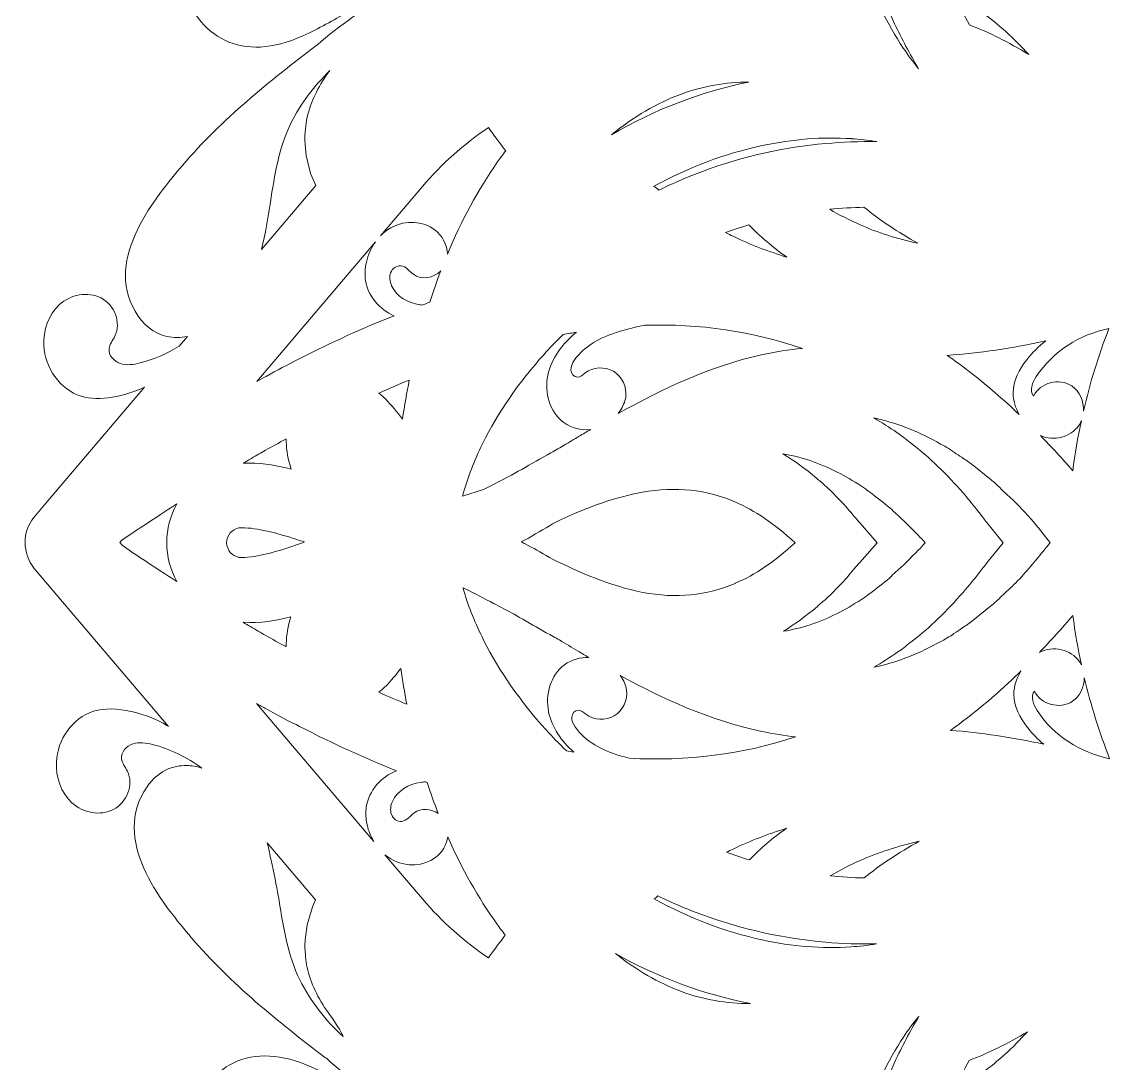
# Model space of a CAD drawing. Header units: millimetres. Extents: x -197 to 1097, y -667 to 136.
# Drawn here: x 610.6 to 741, y -111 to 12.4 of the extents above; entities that cross this region are included whole.
import ezdxf

# ---------------------------------------------------------------- set-up
doc = ezdxf.new("R2010")
doc.units = ezdxf.units.MM
doc.header["$MEASUREMENT"] = 0
doc.layers.add('Layer 4', color=7, linetype='Continuous')

msp = doc.modelspace()

# ---------------------------------------------------------------- linework, layer by layer
at = {"layer": 'Layer 4', "lineweight": 0}
for points, knots in [([(995.85, -46.25), (995.85, -46.25), (980.12, -27.73), (980.12, -27.73), (982.43, -29.11), (986.17, -30.16), (988.72, -29.37), (991.25, -28.59), (993, -26), (993.12, -23.36), (993.21, -21.59), (992.6, -19.74), (991.29, -18.55), (989.98, -17.35), (987.93, -16.94), (986.35, -17.75), (984.78, -18.57), (983.94, -20.68), (984.72, -22.27), (984.96, -22.76), (985.34, -23.21), (985.4, -23.75), (985.49, -24.54), (984.85, -25.27), (984.09, -25.51), (983.34, -25.76), (982.52, -25.63), (981.75, -25.44), (980.04, -25.02), (978.42, -24.29), (976.93, -23.35), (978.96, -23.37), (980.74, -22.3), (981.96, -20.24), (985.67, -13.98), (979.37, -6.57), (976.35, -3.01), (971.65, 2.53), (965.98, 7.02), (960.58, 11.16), (960.51, 11.21), (960.43, 11.26), (960.35, 11.3), (958.66, 12.84), (951.97, 17.33), (952, 17.4), (952.24, 17.31), (952.46, 17.23), (952.67, 17.15), (954.53, 16.4), (956.32, 15.41), (958.04, 14.45), (958.91, 13.97), (959.8, 13.47), (960.69, 13.01), (964.46, 11.06), (967.62, 10.55), (970.35, 11.44), (972.97, 12.3), (975.08, 14.51), (975.73, 17.09), (976.47, 19.97), (975.39, 22.89), (973, 24.52), (970.2, 26.43), (966.8, 26.13), (963.85, 25.58), (961.53, 25.15), (959.22, 24.55), (956.98, 23.98), (956.17, 23.77), (955.35, 23.56), (954.52, 23.36), (956.13, 27.41), (957.63, 31.71), (958.97, 36.15), (959.35, 37.42), (959.18, 38.81), (958.51, 39.97), (957.84, 41.14), (956.71, 41.98), (955.43, 42.28), (950.12, 43.53), (944.88, 44.49), (939.83, 45.15), (940.86, 46.26), (941.93, 47.36), (942.98, 48.43), (944.59, 50.07), (946.26, 51.78), (947.79, 53.57), (949.74, 55.85), (951.71, 58.65), (951.45, 62.03), (951.23, 64.92), (949.24, 67.3), (946.38, 68.11), (943.82, 68.83), (940.85, 68.11), (938.8, 66.27), (936.66, 64.35), (935.52, 61.36), (935.33, 57.12), (935.28, 56.12), (935.26, 55.1), (935.25, 54.11), (935.22, 52.13), (935.18, 50.09), (934.9, 48.11), (934.81, 47.5), (934.69, 46.9), (934.53, 46.28), (934.62, 49.42), (934.56, 53.61), (933.68, 57.68), (933.68, 57.77), (933.67, 57.86), (933.66, 57.95), (932.79, 64.69), (931.73, 71.85), (929.28, 78.69), (927.72, 83.07), (924.47, 92.16), (917.26, 92.16), (917.22, 92.16), (917.19, 92.16), (917.16, 92.16), (914.69, 92.13), (912.85, 91.08), (911.87, 89.21), (911.87, 89.21), (911.39, 90.54), (911.39, 90.54), (911.36, 92.17), (911.55, 93.8), (912.01, 95.36), (912.22, 96.12), (912.52, 96.9), (913.11, 97.43), (913.7, 97.95), (914.66, 98.15), (915.29, 97.68), (915.73, 97.36), (915.93, 96.8), (916.24, 96.35), (917.22, 94.87), (919.47, 94.55), (920.97, 95.51), (922.46, 96.46), (923.12, 98.45), (922.74, 100.18), (922.37, 101.91), (921.07, 103.36), (919.49, 104.17), (917.14, 105.38), (914.03, 105.16), (912.09, 103.37), (910.45, 101.85), (909.51, 98.97), (909.27, 96.49), (909.27, 96.49), (903.13, 113.69), (903.13, 113.69), (903.13, 113.69), (902.51, 115.43), (902.51, 115.43), (901.68, 117.54), (899.51, 118.78), (897.22, 118.44), (897.22, 118.44), (873.25, 114.07), (873.25, 114.07), (875.61, 115.36), (878.45, 118.11), (879.05, 120.74), (879.63, 123.32), (878.27, 126.12), (876.04, 127.55), (874.55, 128.51), (872.65, 128.91), (870.96, 128.38), (869.27, 127.84), (867.88, 126.27), (867.8, 124.5), (867.72, 122.73), (869.12, 120.94), (870.89, 120.82), (871.44, 120.79), (872.02, 120.89), (872.52, 120.67), (873.25, 120.36), (873.55, 119.43), (873.39, 118.66), (873.23, 117.88), (872.7, 117.24), (872.15, 116.67), (870.71, 115.17), (868.98, 114), (867.09, 113.12), (867.55, 113.7), (867.9, 114.34), (868.1, 115.01), (868.54, 116.49), (868.3, 118.07), (867.38, 119.69), (863.81, 126.04), (854.25, 124.3), (849.65, 123.46), (842.51, 122.15), (835.78, 119.49), (829.5, 116.88), (829.42, 116.84), (829.34, 116.8), (829.27, 116.76), (826.4, 115.84), (823.47, 114.47), (820.09, 112.48), (820.04, 112.55), (819.99, 112.62), (819.94, 112.69), (820.09, 112.81), (820.22, 112.92), (820.36, 113.03), (821.93, 114.27), (823.69, 115.32), (825.38, 116.33), (826.23, 116.84), (827.1, 117.36), (827.95, 117.91), (831.52, 120.2), (833.55, 122.67), (834.14, 125.49), (834.7, 128.18), (833.84, 131.12), (831.94, 132.97), (829.81, 135.05), (826.75, 135.58), (824.14, 134.32), (821.08, 132.86), (819.64, 129.76), (818.64, 126.92), (817.86, 124.7), (817.21, 122.4), (816.59, 120.18), (816.39, 119.44), (816.18, 118.68), (815.96, 117.92), (813.36, 121.19), (810.5, 124.47), (807.46, 127.71), (806.56, 128.67), (805.27, 129.23), (803.92, 129.23), (802.58, 129.23), (801.29, 128.67), (800.39, 127.71), (796.54, 123.61), (793.01, 119.45), (789.87, 115.33), (789.34, 116.97), (788.88, 118.64), (788.42, 120.27), (787.8, 122.49), (787.16, 124.79), (786.38, 127.01), (785.37, 129.85), (783.94, 132.95), (780.88, 134.41), (778.27, 135.67), (775.21, 135.14), (773.08, 133.06), (771.18, 131.21), (770.31, 128.27), (770.88, 125.57), (771.47, 122.76), (773.49, 120.28), (777.07, 118), (777.92, 117.45), (778.79, 116.93), (779.64, 116.42), (781.33, 115.4), (783.09, 114.35), (784.66, 113.12), (785.13, 112.75), (785.59, 112.34), (786.05, 111.9), (782.17, 114.28), (778.94, 115.83), (775.75, 116.85), (775.68, 116.89), (775.6, 116.93), (775.52, 116.97), (769.24, 119.58), (762.51, 122.24), (755.37, 123.55), (750.77, 124.39), (741.21, 126.13), (737.64, 119.78), (736.36, 117.52), (736.4, 115.32), (737.69, 113.5), (737.69, 113.5), (736.57, 113.71), (736.57, 113.71), (735.13, 114.5), (733.81, 115.48), (732.66, 116.67), (732.11, 117.24), (731.59, 117.88), (731.43, 118.66), (731.27, 119.43), (731.57, 120.36), (732.3, 120.67), (732.8, 120.89), (733.38, 120.79), (733.92, 120.82), (735.69, 120.94), (737.1, 122.73), (737.02, 124.5), (736.94, 126.27), (735.55, 127.84), (733.86, 128.38), (732.17, 128.91), (730.27, 128.51), (728.78, 127.55), (726.55, 126.12), (725.19, 123.32), (725.77, 120.74), (726.27, 118.55), (728.31, 116.29), (730.34, 114.84), (730.34, 114.84), (712.39, 118.12), (712.39, 118.12), (712.39, 118.12), (710.58, 118.45), (710.58, 118.45), (708.33, 118.79), (706.17, 117.53), (705.33, 115.38), (705.33, 115.38), (697.08, 92.29), (697.08, 92.29), (697.08, 92.35), (697.09, 92.4), (697.09, 92.45), (697.15, 95.15), (696.19, 98.98), (694.21, 100.81), (692.27, 102.61), (689.15, 102.83), (686.8, 101.62), (685.23, 100.8), (683.93, 99.36), (683.55, 97.62), (683.17, 95.89), (683.84, 93.91), (685.33, 92.95), (686.82, 91.99), (689.07, 92.32), (690.06, 93.79), (690.36, 94.25), (690.56, 94.8), (691, 95.13), (691.64, 95.6), (692.59, 95.4), (693.18, 94.87), (693.77, 94.34), (694.07, 93.57), (694.29, 92.81), (694.93, 90.59), (695.04, 88.25), (694.75, 85.95), (694.55, 86.79), (694.22, 87.55), (693.76, 88.19), (692.71, 89.64), (691.03, 90.42), (688.9, 90.44), (688.87, 90.44), (688.84, 90.44), (688.81, 90.44), (681.59, 90.44), (678.34, 81.35), (676.78, 76.97), (674.34, 70.13), (673.28, 62.97), (672.4, 56.22), (672.39, 56.13), (672.39, 56.05), (672.39, 55.96), (671.73, 52.93), (671.45, 49.61), (671.51, 45.56), (671.51, 45.56), (671.31, 45.54), (671.31, 45.54), (671.25, 45.84), (671.2, 46.12), (671.16, 46.39), (670.88, 48.36), (670.85, 50.41), (670.82, 52.39), (670.8, 53.37), (670.78, 54.39), (670.74, 55.4), (670.54, 59.64), (669.41, 62.63), (667.27, 64.55), (665.22, 66.38), (662.24, 67.11), (659.68, 66.39), (656.82, 65.58), (654.83, 63.19), (654.61, 60.31), (654.35, 56.92), (656.32, 54.13), (658.27, 51.84), (659.81, 50.05), (661.47, 48.35), (663.08, 46.71), (663.72, 46.06), (664.37, 45.39), (665.02, 44.72), (660.89, 44.09), (656.65, 43.28), (652.42, 42.28), (651.13, 41.98), (650.01, 41.14), (649.34, 39.98), (648.67, 38.81), (648.5, 37.42), (648.88, 36.15), (650.48, 30.85), (652.29, 25.78), (654.26, 21.06), (652.47, 21.44), (650.67, 21.9), (648.92, 22.35), (646.69, 22.92), (644.38, 23.51), (642.06, 23.95), (639.11, 24.5), (635.71, 24.8), (632.91, 22.89), (630.52, 21.25), (629.44, 18.33), (630.18, 15.45), (630.83, 12.88), (632.94, 10.66), (635.56, 9.81), (638.29, 8.91), (641.45, 9.43), (645.22, 11.37), (646.11, 11.84), (647, 12.33), (647.86, 12.81), (649.59, 13.77), (651.38, 14.77), (653.24, 15.51), (653.8, 15.74), (654.38, 15.93), (654.99, 16.1), (650.99, 13.93), (648.03, 11.91), (645.56, 9.66), (645.48, 9.62), (645.41, 9.57), (645.34, 9.52), (639.93, 5.39), (634.26, 0.89), (629.56, -4.64), (626.54, -8.2), (620.24, -15.61), (623.96, -21.88), (624.92, -23.51), (626.19, -24.51), (627.72, -24.86), (628.49, -25.03), (629.32, -25.03), (630.18, -24.85), (630.18, -24.85), (629.19, -26.01), (629.19, -26.01), (627.75, -26.9), (626.19, -27.59), (624.54, -28), (623.78, -28.19), (622.95, -28.31), (622.2, -28.07), (621.45, -27.82), (620.8, -27.09), (620.89, -26.31), (620.95, -25.76), (621.33, -25.32), (621.57, -24.83), (622.36, -23.23), (621.52, -21.12), (619.94, -20.31), (618.36, -19.49), (616.31, -19.91), (615, -21.1), (613.69, -22.3), (613.09, -24.15), (613.17, -25.92), (613.3, -28.56), (615.04, -31.15), (617.57, -31.93), (619.74, -32.6), (622.78, -31.93), (625.06, -30.87), (625.06, -30.87), (613.19, -44.85), (613.19, -44.85), (613.19, -44.85), (612, -46.25), (612, -46.25), (610.58, -48.03), (610.59, -50.53), (612.03, -52.33), (612.03, -52.33), (627.91, -71.03), (627.91, -71.03), (627.85, -70.99), (627.79, -70.95), (627.72, -70.91), (625.42, -69.51), (621.62, -68.43), (619.05, -69.23), (616.52, -70.01), (614.77, -72.6), (614.65, -75.24), (614.56, -77.01), (615.17, -78.86), (616.48, -80.05), (617.79, -81.25), (619.84, -81.66), (621.41, -80.85), (622.99, -80.03), (623.83, -77.92), (623.05, -76.33), (622.81, -75.84), (622.43, -75.39), (622.37, -74.85), (622.28, -74.06), (622.92, -73.33), (623.68, -73.09), (624.43, -72.84), (625.25, -72.97), (626.02, -73.16), (628.13, -73.68), (630.1, -74.67), (631.86, -75.95), (631.26, -75.76), (630.65, -75.65), (630.04, -75.65), (628.59, -75.62), (626.54, -76.15), (625, -78.75), (621.29, -85.02), (627.58, -92.43), (630.61, -95.99), (635.31, -101.53), (640.98, -106.02), (646.38, -110.15), (646.45, -110.21), (646.52, -110.25), (646.6, -110.3), (648.98, -112.45), (651.86, -114.44), (655.6, -116.5), (655.59, -116.53), (655.57, -116.56), (655.56, -116.59), (655.12, -116.46), (654.69, -116.31), (654.28, -116.14), (652.43, -115.4), (650.64, -114.41), (648.91, -113.45), (648.05, -112.97), (647.16, -112.47), (646.26, -112.01), (642.5, -110.06), (639.34, -109.55), (636.61, -110.44), (633.99, -111.3), (631.88, -113.51), (631.22, -116.09), (630.49, -118.97), (631.56, -121.88), (633.95, -123.52), (636.75, -125.43), (640.15, -125.13), (643.11, -124.58), (645.43, -124.15), (647.74, -123.55), (649.97, -122.98), (651.04, -122.71), (652.13, -122.42), (653.22, -122.16), (651.65, -126.14), (650.2, -130.35), (648.88, -134.7), (648.5, -135.97), (648.67, -137.36), (649.34, -138.52), (650.01, -139.69), (651.13, -140.53), (652.42, -140.83), (657.58, -142.04), (662.67, -142.98), (667.59, -143.64), (666.42, -144.93), (665.18, -146.2), (663.98, -147.43), (662.37, -149.07), (660.7, -150.77), (659.17, -152.56), (657.21, -154.85), (655.25, -157.64), (655.51, -161.03), (655.73, -163.91), (657.72, -166.3), (660.58, -167.11), (663.13, -167.83), (666.11, -167.1), (668.16, -165.27), (670.3, -163.35), (671.43, -160.36), (671.63, -156.12), (671.68, -155.11), (671.69, -154.09), (671.71, -153.11), (671.74, -151.13), (671.77, -149.08), (672.06, -147.11), (672.14, -146.51), (672.26, -145.91), (672.42, -145.29), (672.3, -149.84), (672.57, -153.41), (673.28, -156.68), (673.28, -156.77), (673.28, -156.86), (673.29, -156.94), (674.17, -163.69), (675.23, -170.85), (677.67, -177.69), (679.24, -182.07), (682.48, -191.16), (689.7, -191.16), (689.73, -191.16), (689.76, -191.16), (689.8, -191.16), (691.81, -191.14), (693.43, -190.43), (694.48, -189.13), (695.01, -188.47), (695.4, -187.67), (695.62, -186.77), (695.62, -186.77), (696.37, -188.84), (696.37, -188.84), (696.42, -190.57), (696.24, -192.3), (695.76, -193.96), (695.55, -194.72), (695.25, -195.5), (694.66, -196.03), (694.07, -196.55), (693.11, -196.75), (692.48, -196.28), (692.04, -195.96), (691.84, -195.4), (691.53, -194.95), (690.55, -193.47), (688.3, -193.15), (686.8, -194.11), (685.31, -195.06), (684.65, -197.04), (685.02, -198.78), (685.4, -200.51), (686.7, -201.96), (688.28, -202.77), (690.63, -203.98), (693.74, -203.76), (695.68, -201.97), (697.37, -200.41), (698.31, -197.4), (698.52, -194.87), (698.52, -194.87), (704.72, -212.24), (704.72, -212.24), (704.72, -212.24), (705.34, -213.98), (705.34, -213.98), (706.18, -216.1), (708.34, -217.34), (710.63, -216.99), (710.63, -216.99), (734.63, -212.61), (734.63, -212.61), (734.59, -212.63), (734.56, -212.65), (734.52, -212.66), (732.16, -213.96), (729.32, -216.71), (728.72, -219.34), (728.14, -221.92), (729.5, -224.72), (731.73, -226.15), (733.22, -227.11), (735.12, -227.51), (736.81, -226.97), (738.5, -226.44), (739.89, -224.87), (739.97, -223.1), (740.05, -221.33), (738.65, -219.54), (736.88, -219.42), (736.33, -219.39), (735.75, -219.49), (735.25, -219.27), (734.52, -218.96), (734.22, -218.03), (734.38, -217.26), (734.54, -216.48), (735.07, -215.84), (735.61, -215.27), (736.84, -213.99), (738.28, -212.95), (739.85, -212.13), (739.46, -212.63), (739.15, -213.17), (738.95, -213.74), (738.39, -215.3), (738.6, -216.96), (739.58, -218.69), (743.15, -225.04), (752.71, -223.29), (757.31, -222.46), (764.45, -221.15), (771.18, -218.49), (777.46, -215.88), (777.54, -215.84), (777.62, -215.8), (777.69, -215.76), (780.79, -214.76), (783.99, -213.23), (787.71, -210.97), (787.73, -210.99), (787.74, -211.01), (787.75, -211.03), (787.37, -211.39), (786.99, -211.72), (786.6, -212.03), (785.03, -213.26), (783.27, -214.31), (781.57, -215.33), (780.73, -215.84), (779.85, -216.36), (779, -216.9), (775.43, -219.19), (773.41, -221.67), (772.82, -224.48), (772.25, -227.18), (773.11, -230.12), (775.02, -231.97), (777.15, -234.04), (780.21, -234.57), (782.82, -233.32), (785.87, -231.85), (787.31, -228.76), (788.31, -225.92), (789.1, -223.7), (789.74, -221.4), (790.36, -219.18), (790.67, -218.06), (791, -216.91), (791.33, -215.77), (794.09, -219.27), (797.13, -222.79), (800.38, -226.26), (801.29, -227.22), (802.58, -227.77), (803.92, -227.77), (805.27, -227.77), (806.56, -227.22), (807.46, -226.26), (811.01, -222.48), (814.29, -218.64), (817.25, -214.83), (817.71, -216.31), (818.13, -217.81), (818.53, -219.27), (819.15, -221.49), (819.8, -223.79), (820.58, -226.01), (821.58, -228.84), (823.02, -231.94), (826.08, -233.41), (827.02, -233.86), (828.02, -234.08), (829.01, -234.08), (830.77, -234.08), (832.52, -233.39), (833.88, -232.06), (835.78, -230.21), (836.64, -227.27), (836.08, -224.57), (835.49, -221.76), (833.46, -219.28), (829.89, -216.99), (829.04, -216.45), (828.17, -215.93), (827.32, -215.42), (825.62, -214.4), (823.87, -213.35), (822.3, -212.12), (821.81, -211.74), (821.35, -211.33), (820.89, -210.88), (823.57, -212.53), (827.24, -214.57), (831.2, -215.84), (831.28, -215.89), (831.36, -215.93), (831.44, -215.96), (837.72, -218.58), (844.44, -221.24), (851.59, -222.54), (856.18, -223.38), (865.75, -225.13), (869.32, -218.78), (870.27, -217.09), (870.49, -215.46), (869.98, -213.93), (869.73, -213.16), (869.28, -212.43), (868.67, -211.78), (868.67, -211.78), (871.01, -212.21), (871.01, -212.21), (872.52, -213.02), (873.91, -214.03), (875.11, -215.27), (875.65, -215.84), (876.18, -216.48), (876.34, -217.26), (876.5, -218.03), (876.2, -218.96), (875.47, -219.27), (874.97, -219.49), (874.39, -219.39), (873.85, -219.42), (872.07, -219.54), (870.67, -221.33), (870.75, -223.1), (870.83, -224.87), (872.22, -226.44), (873.91, -226.97), (875.6, -227.51), (877.5, -227.11), (878.99, -226.15), (881.22, -224.72), (882.58, -221.92), (882, -219.34), (881.49, -217.11), (879.37, -214.8), (877.3, -213.35), (877.3, -213.35), (895.46, -216.67), (895.46, -216.67), (895.46, -216.67), (897.27, -217), (897.27, -217), (899.52, -217.33), (901.68, -216.08), (902.52, -213.93), (902.52, -213.93), (910.68, -191.08), (910.68, -191.08), (910.63, -193.78), (911.59, -197.59), (913.56, -199.41), (915.5, -201.21), (918.61, -201.43), (920.97, -200.22), (922.54, -199.4), (923.84, -197.96), (924.22, -196.22), (924.6, -194.49), (923.93, -192.51), (922.44, -191.55), (920.95, -190.59), (918.7, -190.92), (917.71, -192.39), (917.41, -192.85), (917.21, -193.4), (916.77, -193.73), (916.13, -194.2), (915.18, -194), (914.59, -193.47), (914, -192.94), (913.7, -192.17), (913.48, -191.41), (913.04, -189.87), (912.85, -188.28), (912.87, -186.68), (913.87, -188.42), (915.66, -189.41), (918.05, -189.44), (918.08, -189.44), (918.12, -189.44), (918.15, -189.44), (925.36, -189.44), (928.61, -180.34), (930.18, -175.96), (932.62, -169.12), (933.68, -161.97), (934.55, -155.22), (934.57, -155.13), (934.57, -155.05), (934.57, -154.96), (935.24, -151.85), (935.52, -148.41), (935.44, -144.2), (935.48, -144.19), (935.53, -144.19), (935.57, -144.18), (935.66, -144.6), (935.74, -144.99), (935.79, -145.38), (936.08, -147.36), (936.11, -149.4), (936.14, -151.38), (936.16, -152.37), (936.17, -153.39), (936.22, -154.4), (936.42, -158.63), (937.55, -161.63), (939.69, -163.54), (941.74, -165.38), (944.72, -166.1), (947.27, -165.38), (950.13, -164.58), (952.12, -162.19), (952.34, -159.3), (952.6, -155.92), (950.64, -153.13), (948.68, -150.84), (947.15, -149.05), (945.48, -147.35), (943.87, -145.7), (943.15, -144.96), (942.41, -144.21), (941.68, -143.44), (946.14, -142.8), (950.76, -141.93), (955.43, -140.83), (956.72, -140.53), (957.84, -139.69), (958.51, -138.52), (959.18, -137.36), (959.35, -135.97), (958.97, -134.7), (957.45, -129.67), (955.74, -124.84), (953.88, -120.32), (955.28, -120.64), (956.67, -121), (958.03, -121.35), (960.27, -121.92), (962.57, -122.51), (964.89, -122.94), (967.85, -123.49), (971.25, -123.8), (974.05, -121.88), (976.44, -120.25), (977.51, -117.33), (976.78, -114.45), (976.13, -111.88), (974.01, -109.66), (971.39, -108.8), (968.67, -107.91), (965.51, -108.42), (961.74, -110.37), (960.84, -110.84), (959.95, -111.33), (959.09, -111.81), (957.36, -112.77), (955.57, -113.77), (953.72, -114.51), (953.16, -114.73), (952.57, -114.93), (951.95, -115.1), (955.92, -112.95), (958.95, -110.89), (961.4, -108.66), (961.48, -108.62), (961.55, -108.57), (961.62, -108.52), (967.02, -104.39), (972.69, -99.89), (977.39, -94.36), (980.42, -90.8), (986.71, -83.39), (983, -77.12), (981.66, -74.86), (979.66, -73.8), (977.37, -74.05), (977.37, -74.05), (978.66, -72.54), (978.66, -72.54), (980.08, -71.67), (981.61, -71), (983.23, -70.6), (983.99, -70.41), (984.82, -70.29), (985.57, -70.53), (986.32, -70.78), (986.97, -71.51), (986.88, -72.29), (986.82, -72.84), (986.44, -73.28), (986.2, -73.77), (985.41, -75.37), (986.25, -77.48), (987.83, -78.29), (989.41, -79.11), (991.46, -78.69), (992.77, -77.5), (994.08, -76.3), (994.68, -74.45), (994.6, -72.68), (994.47, -70.04), (992.72, -67.45), (990.2, -66.67), (988.05, -66.01), (985.04, -66.65), (982.77, -67.7), (982.77, -67.7), (994.66, -53.7), (994.66, -53.7), (994.66, -53.7), (995.85, -52.3), (995.85, -52.3), (997.27, -50.52), (997.27, -48.03), (995.85, -46.25)], [0, 0, 0, 0, 1, 1, 1, 2, 2, 2, 3, 3, 3, 4, 4, 4, 5, 5, 5, 6, 6, 6, 7, 7, 7, 8, 8, 8, 9, 9, 9, 10, 10, 10, 11, 11, 11, 12, 12, 12, 13, 13, 13, 14, 14, 14, 15, 15, 15, 16, 16, 16, 17, 17, 17, 18, 18, 18, 19, 19, 19, 20, 20, 20, 21, 21, 21, 22, 22, 22, 23, 23, 23, 24, 24, 24, 25, 25, 25, 26, 26, 26, 27, 27, 27, 28, 28, 28, 29, 29, 29, 30, 30, 30, 31, 31, 31, 32, 32, 32, 33, 33, 33, 34, 34, 34, 35, 35, 35, 36, 36, 36, 37, 37, 37, 38, 38, 38, 39, 39, 39, 40, 40, 40, 41, 41, 41, 42, 42, 42, 43, 43, 43, 44, 44, 44, 45, 45, 45, 46, 46, 46, 47, 47, 47, 48, 48, 48, 49, 49, 49, 50, 50, 50, 51, 51, 51, 52, 52, 52, 53, 53, 53, 54, 54, 54, 55, 55, 55, 56, 56, 56, 57, 57, 57, 58, 58, 58, 59, 59, 59, 60, 60, 60, 61, 61, 61, 62, 62, 62, 63, 63, 63, 64, 64, 64, 65, 65, 65, 66, 66, 66, 67, 67, 67, 68, 68, 68, 69, 69, 69, 70, 70, 70, 71, 71, 71, 72, 72, 72, 73, 73, 73, 74, 74, 74, 75, 75, 75, 76, 76, 76, 77, 77, 77, 78, 78, 78, 79, 79, 79, 80, 80, 80, 81, 81, 81, 82, 82, 82, 83, 83, 83, 84, 84, 84, 85, 85, 85, 86, 86, 86, 87, 87, 87, 88, 88, 88, 89, 89, 89, 90, 90, 90, 91, 91, 91, 92, 92, 92, 93, 93, 93, 94, 94, 94, 95, 95, 95, 96, 96, 96, 97, 97, 97, 98, 98, 98, 99, 99, 99, 100, 100, 100, 101, 101, 101, 102, 102, 102, 103, 103, 103, 104, 104, 104, 105, 105, 105, 106, 106, 106, 107, 107, 107, 108, 108, 108, 109, 109, 109, 110, 110, 110, 111, 111, 111, 112, 112, 112, 113, 113, 113, 114, 114, 114, 115, 115, 115, 116, 116, 116, 117, 117, 117, 118, 118, 118, 119, 119, 119, 120, 120, 120, 121, 121, 121, 122, 122, 122, 123, 123, 123, 124, 124, 124, 125, 125, 125, 126, 126, 126, 127, 127, 127, 128, 128, 128, 129, 129, 129, 130, 130, 130, 131, 131, 131, 132, 132, 132, 133, 133, 133, 134, 134, 134, 135, 135, 135, 136, 136, 136, 137, 137, 137, 138, 138, 138, 139, 139, 139, 140, 140, 140, 141, 141, 141, 142, 142, 142, 143, 143, 143, 144, 144, 144, 145, 145, 145, 146, 146, 146, 147, 147, 147, 148, 148, 148, 149, 149, 149, 150, 150, 150, 151, 151, 151, 152, 152, 152, 153, 153, 153, 154, 154, 154, 155, 155, 155, 156, 156, 156, 157, 157, 157, 158, 158, 158, 159, 159, 159, 160, 160, 160, 161, 161, 161, 162, 162, 162, 163, 163, 163, 164, 164, 164, 165, 165, 165, 166, 166, 166, 167, 167, 167, 168, 168, 168, 169, 169, 169, 170, 170, 170, 171, 171, 171, 172, 172, 172, 173, 173, 173, 174, 174, 174, 175, 175, 175, 176, 176, 176, 177, 177, 177, 178, 178, 178, 179, 179, 179, 180, 180, 180, 181, 181, 181, 182, 182, 182, 183, 183, 183, 184, 184, 184, 185, 185, 185, 186, 186, 186, 187, 187, 187, 188, 188, 188, 189, 189, 189, 190, 190, 190, 191, 191, 191, 192, 192, 192, 193, 193, 193, 194, 194, 194, 195, 195, 195, 196, 196, 196, 197, 197, 197, 198, 198, 198, 199, 199, 199, 200, 200, 200, 201, 201, 201, 202, 202, 202, 203, 203, 203, 204, 204, 204, 205, 205, 205, 206, 206, 206, 207, 207, 207, 208, 208, 208, 209, 209, 209, 210, 210, 210, 211, 211, 211, 212, 212, 212, 213, 213, 213, 214, 214, 214, 215, 215, 215, 216, 216, 216, 217, 217, 217, 218, 218, 218, 219, 219, 219, 220, 220, 220, 221, 221, 221, 222, 222, 222, 223, 223, 223, 224, 224, 224, 225, 225, 225, 226, 226, 226, 227, 227, 227, 228, 228, 228, 229, 229, 229, 230, 230, 230, 231, 231, 231, 232, 232, 232, 233, 233, 233, 234, 234, 234, 235, 235, 235, 236, 236, 236, 237, 237, 237, 238, 238, 238, 239, 239, 239, 240, 240, 240, 241, 241, 241, 242, 242, 242, 243, 243, 243, 244, 244, 244, 245, 245, 245, 246, 246, 246, 247, 247, 247, 248, 248, 248, 249, 249, 249, 250, 250, 250, 251, 251, 251, 252, 252, 252, 253, 253, 253, 254, 254, 254, 255, 255, 255, 256, 256, 256, 257, 257, 257, 258, 258, 258, 259, 259, 259, 260, 260, 260, 261, 261, 261, 262, 262, 262, 263, 263, 263, 264, 264, 264, 265, 265, 265, 266, 266, 266, 267, 267, 267, 268, 268, 268, 269, 269, 269, 270, 270, 270, 271, 271, 271, 272, 272, 272, 273, 273, 273, 274, 274, 274, 275, 275, 275, 276, 276, 276, 277, 277, 277, 278, 278, 278, 279, 279, 279, 280, 280, 280, 281, 281, 281, 282, 282, 282, 283, 283, 283, 284, 284, 284, 285, 285, 285, 286, 286, 286, 287, 287, 287, 288, 288, 288, 289, 289, 289, 290, 290, 290, 291, 291, 291, 292, 292, 292, 293, 293, 293, 294, 294, 294, 295, 295, 295, 296, 296, 296, 297, 297, 297, 298, 298, 298, 299, 299, 299, 300, 300, 300, 301, 301, 301, 302, 302, 302, 303, 303, 303, 304, 304, 304, 305, 305, 305, 306, 306, 306, 307, 307, 307, 308, 308, 308, 309, 309, 309, 310, 310, 310, 311, 311, 311, 312, 312, 312, 313, 313, 313, 314, 314, 314, 315, 315, 315, 316, 316, 316, 317, 317, 317, 318, 318, 318, 319, 319, 319, 320, 320, 320, 321, 321, 321, 322, 322, 322, 323, 323, 323, 324, 324, 324, 325, 325, 325, 326, 326, 326, 327, 327, 327, 328, 328, 328, 329, 329, 329, 330, 330, 330, 331, 331, 331, 332, 332, 332, 333, 333, 333, 334, 334, 334, 335, 335, 335, 336, 336, 336, 337, 337, 337, 338, 338, 338, 339, 339, 339, 340, 340, 340, 341, 341, 341, 342, 342, 342, 343, 343, 343, 344, 344, 344, 345, 345, 345, 346, 346, 346, 347, 347, 347, 348, 348, 348, 349, 349, 349, 350, 350, 350, 350]), ([(708.67, 32.08), (708.81, 30.11), (709.05, 28.2), (709.38, 26.38), (710.27, 21.35), (711.78, 16.56), (713.87, 12.14), (714.71, 10.35), (715.66, 8.57), (716.7, 6.83), (716.02, 7.65), (715.43, 8.45), (714.89, 9.27), (712.97, 12.13), (711.44, 15.32), (710.34, 18.77), (708.98, 23.02), (708.24, 27.66), (708.17, 32.28), (708.34, 32.21), (708.5, 32.14), (708.67, 32.08)], [0, 0, 0, 0, 1, 1, 1, 2, 2, 2, 3, 3, 3, 4, 4, 4, 5, 5, 5, 6, 6, 6, 7, 7, 7, 7]), ([(720.94, 15.6), (722.05, 14.97), (723.16, 14.25), (724.27, 13.45), (726.16, 12.08), (727.97, 10.45), (729.75, 8.51), (727.33, 9.98), (725.02, 11.13), (722.72, 12.01), (722.08, 13.18), (721.48, 14.38), (720.94, 15.6)], [0, 0, 0, 0, 1, 1, 1, 2, 2, 2, 3, 3, 3, 4, 4, 4, 4]), ([(639.98, -8.96), (640.47, -5.8), (640.98, -2.53), (642.41, 0.37), (643.58, 2.76), (645.18, 4.81), (647.02, 6.6), (646.97, 6.53), (646.92, 6.47), (646.86, 6.4), (646.86, 6.4), (646.82, 6.34), (646.82, 6.34), (645.57, 4.63), (644.74, 2.86), (644.35, 1.11), (644.21, 0.58), (644.18, 0.11), (644.14, -0.29), (644.14, -0.35), (644.13, -0.43), (644.11, -0.57), (644.11, -0.57), (644.06, -1.19), (644.06, -1.19), (644.06, -1.19), (644.05, -1.43), (644.05, -1.43), (644.05, -1.7), (644.07, -1.95), (644.09, -2.14), (644.09, -2.14), (644.21, -3.43), (644.21, -3.43), (644.21, -3.43), (644.74, -5.59), (644.74, -5.59), (644.74, -5.59), (645.34, -7), (645.34, -7), (645.34, -7), (638.91, -14.57), (638.91, -14.57), (639.39, -12.72), (639.69, -10.82), (639.98, -8.96)], [0, 0, 0, 0, 1, 1, 1, 2, 2, 2, 3, 3, 3, 4, 4, 4, 5, 5, 5, 6, 6, 6, 7, 7, 7, 8, 8, 8, 9, 9, 9, 10, 10, 10, 11, 11, 11, 12, 12, 12, 13, 13, 13, 14, 14, 14, 15, 15, 15, 15]), ([(680.35, -0.98), (682.96, 1.14), (685.74, 2.75), (688.62, 3.83), (691.2, 4.77), (693.88, 5.25), (696.6, 5.25), (696.6, 5.25), (696.61, 5.25), (696.61, 5.25), (690.94, 4.1), (685.36, 1.96), (680.35, -0.98)], [0, 0, 0, 0, 1, 1, 1, 2, 2, 2, 3, 3, 3, 4, 4, 4, 4]), ([(657.98, -7.11), (660.25, -4.44), (662.87, -2.1), (665.79, -0.14), (666.46, -1.08), (667.15, -2.01), (667.83, -2.89), (667.48, -3.35), (667.15, -3.8), (666.83, -4.25), (664.56, -7.5), (662.6, -11.09), (660.93, -15.13), (660.91, -14.03), (660.33, -12.92), (659.44, -12.24), (658.03, -11.16), (655.98, -11.1), (654.41, -11.91), (653.89, -12.18), (653.43, -12.54), (653.02, -12.95), (653.02, -12.95), (657.98, -7.11), (657.98, -7.11)], [0, 0, 0, 0, 1, 1, 1, 2, 2, 2, 3, 3, 3, 4, 4, 4, 5, 5, 5, 6, 6, 6, 7, 7, 7, 8, 8, 8, 8]), ([(708.74, -1.45), (708.74, -1.45), (708.75, -1.46), (708.75, -1.46), (709.71, -1.51), (710.69, -1.62), (711.75, -1.8), (709.71, -1.78), (707.68, -1.85), (705.7, -2.03), (700.84, -2.45), (695.94, -3.55), (691.13, -5.32), (689.44, -5.95), (687.7, -6.7), (685.97, -7.55), (685.77, -7.4), (685.58, -7.24), (685.38, -7.09), (689.43, -4.86), (693.83, -3.2), (698.19, -2.28), (701.82, -1.5), (705.36, -1.23), (708.74, -1.45)], [0, 0, 0, 0, 1, 1, 1, 2, 2, 2, 3, 3, 3, 4, 4, 4, 5, 5, 5, 6, 6, 6, 7, 7, 7, 8, 8, 8, 8]), ([(709.77, -11.65), (708.5, -11.08), (707.3, -10.47), (706.18, -9.81), (707.53, -9.68), (708.89, -9.6), (710.24, -9.57), (712.13, -11.1), (714.27, -12.53), (716.62, -13.84), (714.13, -13.29), (711.86, -12.57), (709.77, -11.65)], [0, 0, 0, 0, 1, 1, 1, 2, 2, 2, 3, 3, 3, 4, 4, 4, 4]), ([(701.1, -15.47), (698.91, -14.81), (696.79, -13.99), (694.76, -13.01), (694.46, -12.87), (694.16, -12.72), (693.86, -12.57), (694.75, -12.25), (695.68, -11.94), (696.62, -11.66), (697.93, -13.03), (699.42, -14.3), (701.1, -15.47)], [0, 0, 0, 0, 1, 1, 1, 2, 2, 2, 3, 3, 3, 4, 4, 4, 4]), ([(652.4, -13.68), (651.9, -14.39), (651.53, -15.21), (651.34, -16.06), (651.18, -16.78), (651.13, -17.52), (651.24, -18.25), (651.52, -20.09), (652.89, -21.65), (654.61, -22.41), (650.95, -23.86), (647.22, -25.56), (643.47, -27.48), (641.96, -28.23), (640.71, -28.87), (639.47, -29.59), (639.11, -29.79), (638.74, -29.99), (638.37, -30.2), (638.37, -30.2), (652.4, -13.68), (652.4, -13.68)], [0, 0, 0, 0, 1, 1, 1, 2, 2, 2, 3, 3, 3, 4, 4, 4, 5, 5, 5, 6, 6, 6, 7, 7, 7, 7]), ([(658.84, -20.82), (658.53, -20.93), (658.23, -21.04), (657.92, -21.15), (657.83, -21.14), (657.75, -21.14), (657.66, -21.12), (656.28, -20.92), (654.9, -20.14), (654.33, -18.86), (654.12, -18.38), (654.03, -17.82), (654.21, -17.32), (654.4, -16.83), (654.91, -16.44), (655.43, -16.5), (656.03, -16.58), (656.42, -17.15), (656.9, -17.51), (657.86, -18.23), (659.28, -17.94), (660.14, -17.11), (659.69, -18.31), (659.25, -19.54), (658.84, -20.82)], [0, 0, 0, 0, 1, 1, 1, 2, 2, 2, 3, 3, 3, 4, 4, 4, 5, 5, 5, 6, 6, 6, 7, 7, 7, 8, 8, 8, 8]), ([(681.29, -24.28), (682.27, -23.97), (683.28, -23.73), (684.29, -23.54), (690.76, -23.33), (697.08, -24.26), (702.95, -26.29), (701.36, -26.43), (699.74, -26.68), (698.1, -27.04), (691.98, -28.41), (686.5, -31.01), (681.13, -34), (681.22, -33.89), (681.3, -33.78), (681.37, -33.67), (681.69, -33.17), (681.95, -32.62), (682.04, -32.04), (682.21, -30.86), (681.61, -29.6), (680.58, -28.99), (679.55, -28.39), (678.16, -28.47), (677.21, -29.19), (676.94, -29.4), (676.66, -29.67), (676.31, -29.67), (675.9, -29.67), (675.58, -29.26), (675.55, -28.84), (675.53, -28.43), (675.72, -28.04), (675.95, -27.7), (677.14, -25.9), (679.23, -24.91), (681.29, -24.28)], [0, 0, 0, 0, 1, 1, 1, 2, 2, 2, 3, 3, 3, 4, 4, 4, 5, 5, 5, 6, 6, 6, 7, 7, 7, 8, 8, 8, 9, 9, 9, 10, 10, 10, 11, 11, 11, 12, 12, 12, 12]), ([(676.16, -24.39), (674.56, -25.7), (673.23, -27.45), (672.81, -29.47), (672.39, -31.5), (673.03, -33.81), (674.7, -35.04), (675.6, -35.71), (676.76, -35.98), (677.87, -35.88), (677.42, -36.14), (676.97, -36.4), (676.52, -36.67), (675.93, -37.03), (675.33, -37.39), (674.74, -37.75), (674.74, -37.75), (674.43, -37.94), (674.43, -37.94), (673.88, -38.24), (673.33, -38.54), (672.76, -38.86), (672.76, -38.86), (671.85, -39.38), (671.85, -39.38), (670.7, -40.04), (669.56, -40.69), (668.51, -41.28), (668.51, -41.28), (668.28, -41.4), (668.28, -41.4), (667.28, -41.92), (666.24, -42.46), (665.21, -42.98), (665.21, -42.98), (662.72, -43.78), (662.72, -43.78), (662.76, -43.65), (662.79, -43.52), (662.83, -43.39), (663.33, -41.57), (664.07, -39.66), (665.09, -37.56), (666.92, -33.87), (669.38, -30.29), (672.41, -26.94), (672.41, -26.94), (672.42, -26.92), (672.42, -26.92), (673.08, -26.18), (673.79, -25.45), (674.64, -24.63), (675.17, -24.53), (675.68, -24.45), (676.19, -24.36), (676.18, -24.37), (676.17, -24.38), (676.16, -24.39)], [0, 0, 0, 0, 1, 1, 1, 2, 2, 2, 3, 3, 3, 4, 4, 4, 5, 5, 5, 6, 6, 6, 7, 7, 7, 8, 8, 8, 9, 9, 9, 10, 10, 10, 11, 11, 11, 12, 12, 12, 13, 13, 13, 14, 14, 14, 15, 15, 15, 16, 16, 16, 17, 17, 17, 18, 18, 18, 19, 19, 19, 19]), ([(739.24, -23.91), (738.01, -27.08), (736.99, -30.37), (736.22, -33.71), (736.28, -32.55), (735.79, -31.36), (734.83, -30.72), (733.36, -29.73), (731.06, -30.32), (730.32, -31.93), (729.8, -31.28), (730.18, -30.32), (730.64, -29.62), (732.65, -26.54), (735.76, -24.67), (739.24, -23.91)], [0, 0, 0, 0, 1, 1, 1, 2, 2, 2, 3, 3, 3, 4, 4, 4, 5, 5, 5, 5]), ([(728.62, -34.12), (728.44, -33.95), (728.26, -33.78), (728.08, -33.61), (725.57, -31.25), (722.9, -29.07), (720.1, -27.1), (723.88, -26.84), (727.78, -26.26), (731.76, -25.37), (730.92, -26.03), (730.16, -26.78), (729.5, -27.62), (728.62, -28.75), (727.9, -30.1), (727.89, -31.54), (727.88, -32.45), (728.17, -33.33), (728.62, -34.12)], [0, 0, 0, 0, 1, 1, 1, 2, 2, 2, 3, 3, 3, 4, 4, 4, 5, 5, 5, 6, 6, 6, 6]), ([(652.8, -31.57), (654.02, -31.02), (655.22, -30.51), (656.41, -30.03), (656.13, -31.49), (655.86, -33.02), (655.61, -34.66), (654.98, -33.78), (654.31, -32.99), (653.59, -32.26), (653.59, -32.26), (653.53, -32.2), (653.53, -32.2), (653.32, -32.01), (653.08, -31.79), (652.8, -31.57)], [0, 0, 0, 0, 1, 1, 1, 2, 2, 2, 3, 3, 3, 4, 4, 4, 5, 5, 5, 5]), ([(728.92, -53.27), (728.23, -54), (727.68, -54.54), (727.15, -55.03), (726.87, -55.28), (726.6, -55.54), (726.32, -55.81), (725.96, -56.16), (725.62, -56.49), (725.23, -56.79), (725.23, -56.79), (723.12, -58.5), (723.12, -58.5), (722.74, -58.8), (722.3, -59.09), (721.83, -59.4), (721.53, -59.59), (721.24, -59.79), (720.89, -60.04), (720.41, -60.39), (719.8, -60.71), (719.16, -61.06), (719.16, -61.06), (718.87, -61.21), (718.87, -61.21), (716.43, -62.55), (713.93, -63.49), (711.4, -64.02), (712.37, -63.47), (713.25, -62.87), (714.12, -62.29), (714.12, -62.29), (714.75, -61.86), (714.75, -61.86), (714.75, -61.86), (714.94, -61.72), (714.94, -61.72), (715.2, -61.51), (715.46, -61.3), (715.72, -61.1), (715.72, -61.1), (715.77, -61.06), (715.77, -61.06), (716.71, -60.32), (717.68, -59.55), (718.61, -58.63), (719.73, -57.64), (720.68, -56.59), (721.59, -55.57), (721.59, -55.57), (721.96, -55.17), (721.96, -55.17), (722.7, -54.34), (723.36, -53.5), (723.99, -52.68), (724.31, -52.27), (724.62, -51.87), (724.93, -51.48), (724.93, -51.48), (726.73, -49.28), (726.73, -49.28), (726.73, -49.28), (724.93, -47.07), (724.93, -47.07), (724.64, -46.7), (724.34, -46.32), (724.01, -45.89), (724.01, -45.89), (723.98, -45.86), (723.98, -45.86), (723.87, -45.71), (723.75, -45.56), (723.64, -45.41), (723.64, -45.41), (723.55, -45.3), (723.55, -45.3), (723.06, -44.66), (722.54, -44.02), (721.97, -43.39), (721.97, -43.39), (721.61, -42.98), (721.61, -42.98), (720.69, -41.96), (719.75, -40.91), (718.62, -39.91), (717.69, -38.99), (716.71, -38.21), (715.75, -37.45), (715.49, -37.24), (715.22, -37.03), (714.96, -36.82), (714.96, -36.82), (714.12, -36.23), (714.12, -36.23), (713.25, -35.65), (712.36, -35.04), (711.42, -34.51), (713.94, -35.05), (716.43, -36), (718.87, -37.35), (718.87, -37.35), (719.06, -37.46), (719.06, -37.46), (719.73, -37.82), (720.37, -38.17), (720.94, -38.59), (721.23, -38.79), (721.52, -38.98), (721.81, -39.17), (721.81, -39.17), (721.84, -39.19), (721.84, -39.19), (722.3, -39.49), (722.73, -39.78), (723.04, -40.02), (723.04, -40.02), (725.31, -41.85), (725.31, -41.85), (725.62, -42.08), (725.96, -42.41), (726.32, -42.76), (726.59, -43.03), (726.87, -43.29), (727.15, -43.55), (728.12, -44.41), (729.03, -45.4), (729.99, -46.44), (729.99, -46.44), (729.99, -46.44), (729.99, -46.44), (730.81, -47.43), (731.56, -48.35), (732.28, -49.26), (731.15, -50.67), (730.02, -52.03), (728.92, -53.27)], [0, 0, 0, 0, 1, 1, 1, 2, 2, 2, 3, 3, 3, 4, 4, 4, 5, 5, 5, 6, 6, 6, 7, 7, 7, 8, 8, 8, 9, 9, 9, 10, 10, 10, 11, 11, 11, 12, 12, 12, 13, 13, 13, 14, 14, 14, 15, 15, 15, 16, 16, 16, 17, 17, 17, 18, 18, 18, 19, 19, 19, 20, 20, 20, 21, 21, 21, 22, 22, 22, 23, 23, 23, 24, 24, 24, 25, 25, 25, 26, 26, 26, 27, 27, 27, 28, 28, 28, 29, 29, 29, 30, 30, 30, 31, 31, 31, 32, 32, 32, 33, 33, 33, 34, 34, 34, 35, 35, 35, 36, 36, 36, 37, 37, 37, 38, 38, 38, 39, 39, 39, 40, 40, 40, 41, 41, 41, 42, 42, 42, 43, 43, 43, 44, 44, 44, 45, 45, 45, 45]), ([(731.13, -36.6), (732.68, -37.29), (734.7, -36.8), (735.66, -35.41), (735.79, -35.23), (735.89, -35.04), (735.97, -34.84), (735.55, -36.81), (735.2, -38.79), (734.96, -40.77), (733.69, -39.31), (732.42, -37.93), (731.13, -36.6)], [0, 0, 0, 0, 1, 1, 1, 2, 2, 2, 3, 3, 3, 4, 4, 4, 4]), ([(637.66, -39.34), (637.66, -39.34), (637.74, -39.29), (637.74, -39.29), (638.31, -38.96), (638.88, -38.63), (639.4, -38.33), (640.17, -37.89), (640.99, -37.46), (641.78, -37.03), (641.78, -37.03), (641.82, -37.01), (641.82, -37.01), (641.83, -37.01), (641.84, -37), (641.85, -37), (641.85, -37.1), (641.85, -37.2), (641.85, -37.3), (641.87, -38.36), (642.06, -39.44), (642.43, -40.58), (640.92, -40.17), (639.26, -39.85), (637.48, -39.85), (637.24, -39.85), (636.99, -39.85), (636.75, -39.87), (637.05, -39.69), (637.36, -39.52), (637.66, -39.34)], [0, 0, 0, 0, 1, 1, 1, 2, 2, 2, 3, 3, 3, 4, 4, 4, 5, 5, 5, 6, 6, 6, 7, 7, 7, 8, 8, 8, 9, 9, 9, 10, 10, 10, 10]), ([(704.73, -56.81), (704.86, -56.69), (704.99, -56.58), (705.14, -56.45), (705.45, -56.19), (705.79, -55.9), (706.18, -55.52), (706.18, -55.52), (707.34, -54.34), (707.34, -54.34), (707.98, -53.7), (708.52, -53.05), (709.05, -52.42), (709.05, -52.42), (709.09, -52.38), (709.09, -52.38), (709.31, -52.11), (709.53, -51.85), (709.75, -51.6), (709.75, -51.6), (711.79, -49.3), (711.79, -49.3), (711.79, -49.3), (709.78, -46.98), (709.78, -46.98), (709.57, -46.74), (709.37, -46.49), (709.13, -46.21), (708.58, -45.55), (708.01, -44.86), (707.38, -44.24), (707.38, -44.24), (706.15, -42.99), (706.15, -42.99), (705.79, -42.64), (705.45, -42.35), (705.1, -42.05), (704.97, -41.94), (704.84, -41.83), (704.66, -41.67), (703.25, -40.49), (701.94, -39.54), (700.65, -38.75), (702.79, -39.11), (704.94, -39.84), (707.06, -40.91), (708, -41.36), (708.95, -41.96), (709.95, -42.6), (709.95, -42.6), (710.4, -42.89), (710.4, -42.89), (710.66, -43.09), (710.92, -43.28), (711.19, -43.49), (712.03, -44.11), (712.82, -44.71), (713.56, -45.4), (713.56, -45.4), (713.65, -45.49), (713.65, -45.49), (714.56, -46.26), (715.42, -47.13), (716.34, -48.07), (716.34, -48.07), (716.65, -48.38), (716.65, -48.38), (716.94, -48.68), (717.22, -48.98), (717.49, -49.28), (717.23, -49.57), (716.95, -49.87), (716.66, -50.17), (716.66, -50.17), (716.34, -50.5), (716.34, -50.5), (715.42, -51.43), (714.56, -52.31), (713.59, -53.13), (713.59, -53.13), (713.5, -53.22), (713.5, -53.22), (712.83, -53.86), (712.04, -54.45), (711.19, -55.09), (710.93, -55.29), (710.67, -55.48), (710.41, -55.68), (710.41, -55.68), (709.94, -55.98), (709.94, -55.98), (708.95, -56.61), (708.02, -57.21), (707.01, -57.68), (704.95, -58.72), (702.83, -59.41), (700.7, -59.76), (701.99, -58.96), (703.32, -58), (704.73, -56.81)], [0, 0, 0, 0, 1, 1, 1, 2, 2, 2, 3, 3, 3, 4, 4, 4, 5, 5, 5, 6, 6, 6, 7, 7, 7, 8, 8, 8, 9, 9, 9, 10, 10, 10, 11, 11, 11, 12, 12, 12, 13, 13, 13, 14, 14, 14, 15, 15, 15, 16, 16, 16, 17, 17, 17, 18, 18, 18, 19, 19, 19, 20, 20, 20, 21, 21, 21, 22, 22, 22, 23, 23, 23, 24, 24, 24, 25, 25, 25, 26, 26, 26, 27, 27, 27, 28, 28, 28, 29, 29, 29, 30, 30, 30, 31, 31, 31, 32, 32, 32, 33, 33, 33, 33]), ([(695, -54.08), (695, -54.08), (694.99, -54.09), (694.99, -54.09), (691.7, -55.54), (687.92, -55.91), (684.06, -55.15), (680.2, -54.4), (676.52, -52.76), (673.43, -51.25), (672.31, -50.61), (671.41, -50.1), (670.5, -49.6), (670.5, -49.6), (670.14, -49.41), (670.14, -49.41), (669.98, -49.33), (669.83, -49.25), (669.68, -49.17), (669.77, -49.12), (669.86, -49.07), (669.96, -49.02), (669.96, -49.02), (670.51, -48.73), (670.51, -48.73), (671.65, -48.08), (672.79, -47.41), (673.75, -46.84), (677.63, -44.98), (680.89, -43.86), (684.02, -43.31), (687.91, -42.59), (691.71, -42.99), (695.03, -44.48), (697.31, -45.45), (699.62, -47.03), (702.08, -49.28), (699.63, -51.54), (697.37, -53.07), (695, -54.08)], [0, 0, 0, 0, 1, 1, 1, 2, 2, 2, 3, 3, 3, 4, 4, 4, 5, 5, 5, 6, 6, 6, 7, 7, 7, 8, 8, 8, 9, 9, 9, 10, 10, 10, 11, 11, 11, 12, 12, 12, 13, 13, 13, 13]), ([(624.86, -51.22), (624.86, -51.22), (624.85, -51.22), (624.85, -51.22), (624, -50.67), (623.13, -50.07), (622.42, -49.58), (622.42, -49.58), (622.16, -49.27), (622.16, -49.27), (622.16, -49.27), (622.41, -48.98), (622.41, -48.98), (623.12, -48.49), (624, -47.89), (624.89, -47.31), (626.32, -46.36), (627.63, -45.5), (628.89, -44.69), (628.12, -46.09), (627.71, -47.68), (627.71, -49.27), (627.7, -50.87), (628.12, -52.46), (628.89, -53.87), (627.62, -53.05), (626.3, -52.18), (624.86, -51.22)], [0, 0, 0, 0, 1, 1, 1, 2, 2, 2, 3, 3, 3, 4, 4, 4, 5, 5, 5, 6, 6, 6, 7, 7, 7, 8, 8, 8, 9, 9, 9, 9]), ([(635.23, -50.43), (634.98, -50.14), (634.8, -49.68), (634.8, -49.3), (634.8, -48.86), (634.96, -48.41), (635.22, -48.12), (635.49, -47.82), (635.87, -47.61), (636.25, -47.52), (638.12, -47.43), (640.24, -48.02), (642.26, -48.63), (642.8, -48.8), (643.38, -48.98), (644.01, -49.19), (643.39, -49.41), (642.77, -49.63), (642.16, -49.84), (640.27, -50.45), (638.1, -51.1), (636.25, -51.01), (635.87, -50.93), (635.5, -50.72), (635.23, -50.43)], [0, 0, 0, 0, 1, 1, 1, 2, 2, 2, 3, 3, 3, 4, 4, 4, 5, 5, 5, 6, 6, 6, 7, 7, 7, 8, 8, 8, 8]), ([(662.96, -54.69), (664.09, -55.25), (665.27, -55.87), (666.4, -56.47), (666.4, -56.47), (666.44, -56.49), (666.44, -56.49), (667.23, -56.91), (668.02, -57.32), (668.84, -57.74), (668.84, -57.74), (669.47, -58.11), (669.47, -58.11), (670.51, -58.71), (671.58, -59.33), (672.64, -59.93), (673.18, -60.23), (673.72, -60.53), (674.2, -60.79), (674.93, -61.24), (675.66, -61.68), (676.39, -62.11), (676.81, -62.36), (677.24, -62.62), (677.67, -62.87), (676.65, -62.83), (675.62, -63.11), (674.79, -63.72), (673.13, -64.95), (672.49, -67.26), (672.91, -69.29), (673.29, -71.15), (674.45, -72.78), (675.88, -74.05), (675.59, -74.01), (675.31, -73.96), (675.01, -73.91), (674.09, -73.01), (673.32, -72.23), (672.61, -71.44), (669.53, -68), (667.06, -64.45), (665.26, -60.9), (664.21, -58.79), (663.44, -56.89), (662.92, -55.1), (662.87, -54.94), (662.82, -54.77), (662.78, -54.61), (662.84, -54.64), (662.9, -54.67), (662.96, -54.69)], [0, 0, 0, 0, 1, 1, 1, 2, 2, 2, 3, 3, 3, 4, 4, 4, 5, 5, 5, 6, 6, 6, 7, 7, 7, 8, 8, 8, 9, 9, 9, 10, 10, 10, 11, 11, 11, 12, 12, 12, 13, 13, 13, 14, 14, 14, 15, 15, 15, 16, 16, 16, 17, 17, 17, 17]), ([(636.75, -58.7), (638.76, -58.81), (640.64, -58.5), (642.41, -58.04), (642.05, -59.15), (641.87, -60.19), (641.86, -61.19), (641.85, -61.32), (641.85, -61.45), (641.85, -61.58), (641.82, -61.57), (641.8, -61.55), (641.77, -61.54), (641.02, -61.14), (640.18, -60.69), (639.44, -60.27), (638.85, -59.92), (638.25, -59.57), (637.61, -59.2), (637.32, -59.04), (637.04, -58.87), (636.75, -58.7)], [0, 0, 0, 0, 1, 1, 1, 2, 2, 2, 3, 3, 3, 4, 4, 4, 5, 5, 5, 6, 6, 6, 7, 7, 7, 7]), ([(734.97, -57.88), (735.22, -59.84), (735.56, -61.8), (735.98, -63.74), (735.91, -63.61), (735.84, -63.48), (735.76, -63.36), (734.75, -61.9), (732.6, -61.43), (731.03, -62.25), (731.02, -62.25), (731.01, -62.26), (731, -62.27), (732.34, -60.87), (733.66, -59.42), (734.97, -57.88)], [0, 0, 0, 0, 1, 1, 1, 2, 2, 2, 3, 3, 3, 4, 4, 4, 5, 5, 5, 5]), ([(653.54, -66.33), (653.54, -66.33), (653.64, -66.24), (653.64, -66.24), (654.26, -65.61), (654.85, -64.92), (655.41, -64.16), (655.62, -65.59), (655.85, -66.99), (656.12, -68.38), (655.02, -67.94), (653.92, -67.47), (652.8, -66.98), (653.08, -66.75), (653.33, -66.53), (653.54, -66.33)], [0, 0, 0, 0, 1, 1, 1, 2, 2, 2, 3, 3, 3, 4, 4, 4, 5, 5, 5, 5]), ([(675.65, -69.92), (675.67, -69.51), (675.99, -69.09), (676.41, -69.09), (676.75, -69.09), (677.03, -69.36), (677.31, -69.57), (678.26, -70.29), (679.65, -70.37), (680.67, -69.77), (681.7, -69.16), (682.3, -67.9), (682.13, -66.72), (682.04, -66.14), (681.79, -65.59), (681.47, -65.1), (681.44, -65.06), (681.42, -65.03), (681.39, -64.99), (686.38, -67.73), (691.97, -70.31), (698.13, -71.61), (699.48, -71.9), (700.82, -72.11), (702.14, -72.25), (695.93, -74.32), (689.23, -75.18), (682.43, -74.78), (682.08, -74.69), (681.73, -74.59), (681.38, -74.49), (679.32, -73.85), (677.24, -72.86), (676.05, -71.07), (675.82, -70.72), (675.62, -70.33), (675.65, -69.92)], [0, 0, 0, 0, 1, 1, 1, 2, 2, 2, 3, 3, 3, 4, 4, 4, 5, 5, 5, 6, 6, 6, 7, 7, 7, 8, 8, 8, 9, 9, 9, 10, 10, 10, 11, 11, 11, 12, 12, 12, 12]), ([(720.49, -71.49), (723.18, -69.55), (725.77, -67.39), (728.21, -65.05), (728.41, -64.85), (728.62, -64.65), (728.82, -64.46), (728.31, -65.3), (727.98, -66.24), (727.98, -67.22), (727.99, -68.66), (728.71, -70.01), (729.6, -71.15), (730.17, -71.88), (730.82, -72.54), (731.53, -73.13), (727.76, -72.31), (724.07, -71.75), (720.49, -71.49)], [0, 0, 0, 0, 1, 1, 1, 2, 2, 2, 3, 3, 3, 4, 4, 4, 5, 5, 5, 6, 6, 6, 6]), ([(730.73, -69.14), (730.28, -68.45), (729.9, -67.48), (730.42, -66.83), (731.15, -68.44), (733.45, -69.03), (734.92, -68.05), (735.83, -67.44), (736.32, -66.35), (736.32, -65.26), (737.1, -68.53), (738.1, -71.75), (739.32, -74.84), (735.85, -74.09), (732.74, -72.22), (730.73, -69.14)], [0, 0, 0, 0, 1, 1, 1, 2, 2, 2, 3, 3, 3, 4, 4, 4, 5, 5, 5, 5]), ([(651.43, -82.7), (651.59, -83.39), (651.86, -84.05), (652.22, -84.65), (652.22, -84.65), (638.32, -68.3), (638.32, -68.3), (638.71, -68.51), (639.1, -68.72), (639.46, -68.92), (640.92, -69.76), (642.35, -70.49), (643.43, -71.02), (647.3, -73.02), (651.14, -74.78), (654.89, -76.27), (653.09, -77), (651.63, -78.6), (651.33, -80.52), (651.22, -81.24), (651.27, -81.99), (651.43, -82.7)], [0, 0, 0, 0, 1, 1, 1, 2, 2, 2, 3, 3, 3, 4, 4, 4, 5, 5, 5, 6, 6, 6, 7, 7, 7, 7]), ([(657.76, -77.64), (657.95, -77.61), (658.14, -77.59), (658.33, -77.58), (658.4, -77.6), (658.47, -77.63), (658.54, -77.66), (658.95, -78.91), (659.39, -80.14), (659.85, -81.34), (658.99, -80.76), (657.82, -80.63), (656.99, -81.25), (656.51, -81.61), (656.13, -82.19), (655.53, -82.26), (655, -82.33), (654.49, -81.93), (654.31, -81.44), (654.12, -80.95), (654.21, -80.38), (654.42, -79.9), (654.99, -78.62), (656.37, -77.85), (657.76, -77.64)], [0, 0, 0, 0, 1, 1, 1, 2, 2, 2, 3, 3, 3, 4, 4, 4, 5, 5, 5, 6, 6, 6, 7, 7, 7, 8, 8, 8, 8]), ([(701.08, -83.08), (699.43, -84.23), (697.96, -85.48), (696.68, -86.82), (695.75, -86.54), (694.84, -86.24), (693.97, -85.92), (694.23, -85.79), (694.49, -85.66), (694.76, -85.53), (696.78, -84.56), (698.9, -83.74), (701.08, -83.08)], [0, 0, 0, 0, 1, 1, 1, 2, 2, 2, 3, 3, 3, 4, 4, 4, 4]), ([(643.45, -101), (642.03, -98.11), (641.52, -94.84), (641.02, -91.67), (640.82, -90.34), (639.79, -85.41), (639.59, -84.78), (639.59, -84.78), (645.33, -91.54), (645.33, -91.54), (645.33, -91.54), (644.95, -92.37), (644.95, -92.37), (644.95, -92.37), (644.32, -94.51), (644.32, -94.51), (644.32, -94.51), (644.1, -96.28), (644.1, -96.28), (644.1, -96.28), (644.09, -96.41), (644.09, -96.41), (644.07, -96.61), (644.05, -96.85), (644.05, -97.11), (644.05, -97.11), (644.13, -98.08), (644.13, -98.08), (644.13, -98.14), (644.14, -98.2), (644.15, -98.31), (644.18, -98.66), (644.21, -99.13), (644.33, -99.55), (644.73, -101.38), (645.58, -103.19), (646.85, -104.93), (646.85, -104.93), (646.9, -104.99), (646.9, -104.99), (647.37, -105.6), (648.51, -107.38), (648.58, -107.72), (646.55, -105.84), (644.75, -103.63), (643.45, -101)], [0, 0, 0, 0, 1, 1, 1, 2, 2, 2, 3, 3, 3, 4, 4, 4, 5, 5, 5, 6, 6, 6, 7, 7, 7, 8, 8, 8, 9, 9, 9, 10, 10, 10, 11, 11, 11, 12, 12, 12, 13, 13, 13, 14, 14, 14, 15, 15, 15, 15]), ([(657.98, -91.44), (657.98, -91.44), (653.53, -86.2), (653.53, -86.2), (653.83, -86.45), (654.15, -86.67), (654.5, -86.85), (656.08, -87.67), (658.12, -87.6), (659.54, -86.52), (660.3, -85.94), (660.84, -85.03), (660.98, -84.09), (662.64, -87.87), (664.58, -91.32), (666.78, -94.38), (667.1, -94.83), (667.43, -95.27), (667.78, -95.73), (667.11, -96.59), (666.44, -97.49), (665.79, -98.41), (662.87, -96.45), (660.25, -94.11), (657.98, -91.44)], [0, 0, 0, 0, 1, 1, 1, 2, 2, 2, 3, 3, 3, 4, 4, 4, 5, 5, 5, 6, 6, 6, 7, 7, 7, 8, 8, 8, 8]), ([(710.25, -88.96), (708.91, -88.93), (707.57, -88.84), (706.25, -88.71), (707.35, -88.06), (708.53, -87.45), (709.78, -86.89), (711.91, -85.94), (714.23, -85.19), (716.79, -84.62), (714.31, -85.98), (712.16, -87.4), (710.25, -88.96)], [0, 0, 0, 0, 1, 1, 1, 2, 2, 2, 3, 3, 3, 4, 4, 4, 4]), ([(698.2, -96.29), (698.2, -96.29), (698.2, -96.29), (698.2, -96.29), (693.85, -95.35), (689.45, -93.67), (685.42, -91.43), (685.56, -91.31), (685.7, -91.2), (685.84, -91.09), (687.62, -91.95), (689.4, -92.7), (691.13, -93.33), (695.93, -95.07), (700.84, -96.15), (705.71, -96.56), (707.68, -96.73), (709.69, -96.79), (711.72, -96.76), (710.67, -96.94), (709.68, -97.06), (708.7, -97.11), (705.27, -97.34), (701.73, -97.07), (698.2, -96.29)], [0, 0, 0, 0, 1, 1, 1, 2, 2, 2, 3, 3, 3, 4, 4, 4, 5, 5, 5, 6, 6, 6, 7, 7, 7, 8, 8, 8, 8]), ([(696.64, -103.79), (696.69, -103.8), (696.74, -103.81), (696.79, -103.82), (694.02, -103.84), (691.2, -103.36), (688.64, -102.4), (685.91, -101.37), (683.29, -99.86), (680.82, -97.9), (685.72, -100.68), (691.15, -102.7), (696.64, -103.79)], [0, 0, 0, 0, 1, 1, 1, 2, 2, 2, 3, 3, 3, 4, 4, 4, 4]), ([(709.46, -124.97), (709.16, -126.76), (708.94, -128.64), (708.81, -130.56), (708.58, -130.66), (708.35, -130.75), (708.12, -130.84), (708.21, -126.23), (708.98, -121.58), (710.36, -117.34), (710.36, -117.34), (710.36, -117.34), (710.36, -117.34), (711.5, -113.82), (713.03, -110.61), (714.92, -107.79), (715.45, -106.98), (716.04, -106.19), (716.72, -105.36), (715.68, -107.12), (714.73, -108.91), (713.9, -110.71), (711.83, -115.13), (710.34, -119.93), (709.46, -124.97)], [0, 0, 0, 0, 1, 1, 1, 2, 2, 2, 3, 3, 3, 4, 4, 4, 5, 5, 5, 6, 6, 6, 7, 7, 7, 8, 8, 8, 8]), ([(720.88, -114.19), (721.44, -112.96), (722.05, -111.74), (722.7, -110.55), (724.97, -109.68), (727.28, -108.54), (729.58, -107.16), (727.87, -109.05), (726.11, -110.65), (724.26, -112), (723.13, -112.82), (722, -113.55), (720.88, -114.19)], [0, 0, 0, 0, 1, 1, 1, 2, 2, 2, 3, 3, 3, 4, 4, 4, 4])]:
    msp.add_open_spline(points, degree=3, knots=knots, dxfattribs=at)

doc.saveas('drawing.dxf')
